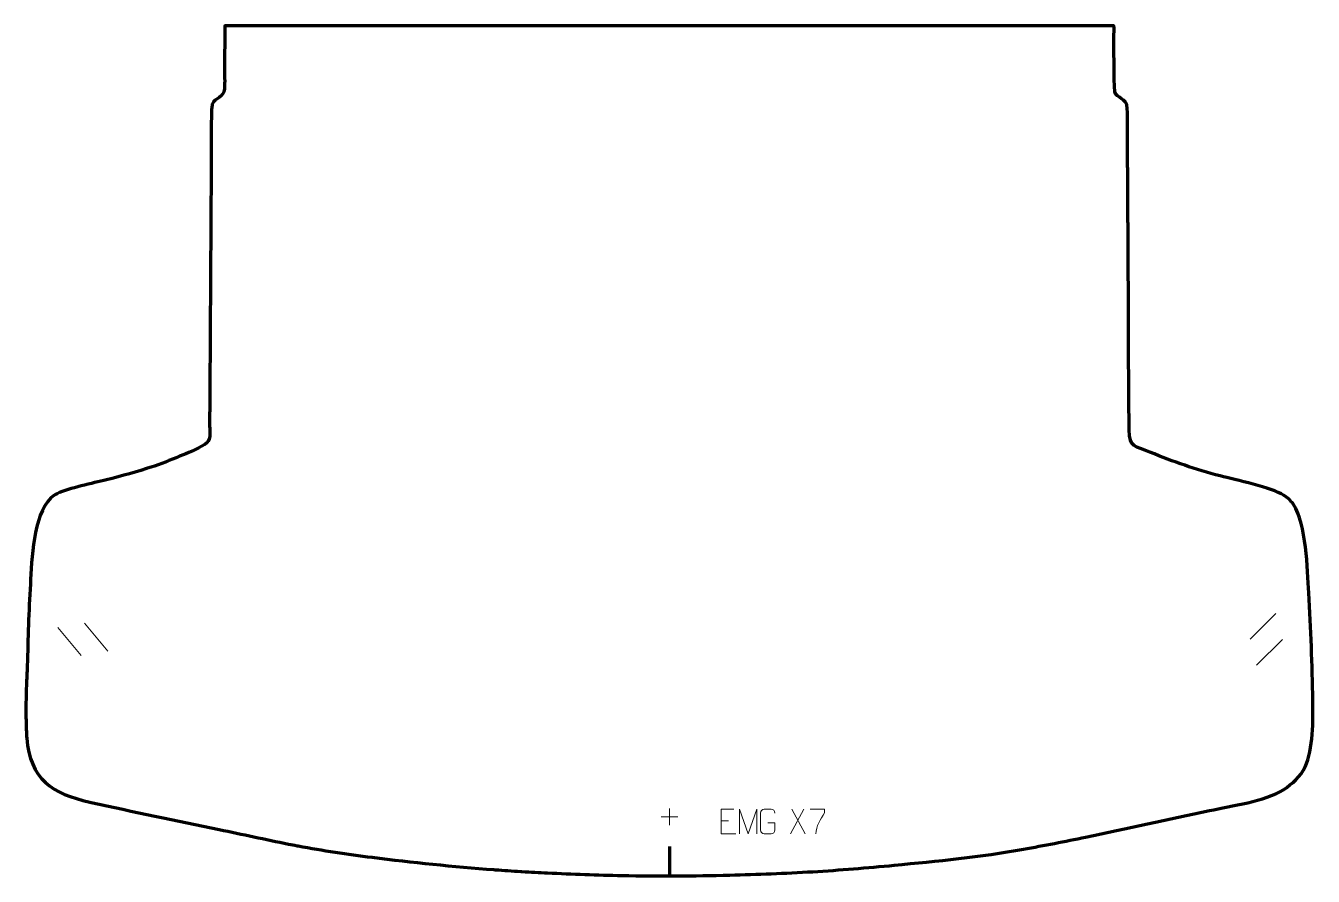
# Model space of a CAD drawing. Header units: millimetres. Extents: x 888 to 2207, y 41 to 911.
import ezdxf

# ---------------------------------------------------------------- set-up
doc = ezdxf.new("R2010")
doc.units = ezdxf.units.MM
doc.header["$MEASUREMENT"] = 0
doc.layers.add('layer 2', color=7, linetype='Continuous')
doc.layers.add('layer 3', color=7, linetype='Continuous')

msp = doc.modelspace()

# ---------------------------------------------------------------- linework, layer by layer
at = {"layer": 'layer 2', "color": 142, "lineweight": 9}
for points in [[(2142.2413, 283.2509), (2142.2413, 283.2509), (2168.6113, 309.6209), (2168.6113, 309.6209)], [(2142.2413, 283.2509), (2142.2413, 283.2509), (2168.6113, 309.6209), (2168.6113, 309.6209)], [(945.1518, 266.6244), (945.1518, 266.6244), (921.1804, 295.1924), (921.1804, 295.1924)], [(945.1518, 266.6244), (945.1518, 266.6244), (921.1804, 295.1924), (921.1804, 295.1924)], [(972.3906, 270.9186), (972.3906, 270.9186), (948.4192, 299.4866), (948.4192, 299.4866)], [(972.3906, 270.9186), (972.3906, 270.9186), (948.4192, 299.4866), (948.4192, 299.4866)], [(2148.8932, 256.49), (2148.8932, 256.49), (2175.2632, 282.86), (2175.2632, 282.86)], [(2148.8932, 256.49), (2148.8932, 256.49), (2175.2632, 282.86), (2175.2632, 282.86)], [(1547.558, 110.0173), (1547.558, 110.0173), (1547.558, 92.8366), (1547.558, 92.8366)], [(1685.1239, 109.0856), (1685.1239, 109.0856), (1671.3609, 84.1493), (1671.3609, 84.1493)], [(1672.8179, 109.0856), (1672.8179, 109.0856), (1686.5809, 84.0915), (1686.5809, 84.0915)], [(1538.9677, 101.4269), (1538.9677, 101.4269), (1556.1484, 101.4269), (1556.1484, 101.4269)], [(1600.6836, 97.2155), (1600.6836, 97.2155), (1607.8634, 97.2155), (1607.8634, 97.2155)]]:
    msp.add_open_spline(points, degree=3, dxfattribs=at)
for points, knots in [([(1613.5785, 109.1145), (1613.5785, 109.1145), (1600.6836, 109.1145), (1600.6836, 109.1145), (1600.6836, 109.1145), (1600.6836, 109.1145), (1600.6836, 84.1204), (1600.6836, 84.1204), (1600.6836, 84.1204), (1600.6836, 84.1204), (1615.5736, 84.1204), (1615.5736, 84.1204)], [0, 0, 0, 0, 0.25, 0.25, 0.25, 0.25, 0.5, 0.5, 0.5, 0.5, 1, 1, 1, 1]), ([(1619.3042, 84.1182), (1619.3042, 84.1182), (1619.3042, 109.1168), (1619.3042, 109.1168), (1619.3042, 109.1168), (1619.3042, 109.1168), (1628.2439, 84.1182), (1628.2439, 84.1182), (1628.2439, 84.1182), (1628.2439, 84.1182), (1637.018, 109.1162), (1637.018, 109.1162), (1637.018, 109.1162), (1637.018, 109.1162), (1637.018, 84.1182), (1637.018, 84.1182)], [0, 0, 0, 0, 0.2, 0.2, 0.2, 0.2, 0.4, 0.4, 0.4, 0.4, 0.6, 0.6, 0.6, 0.6, 1, 1, 1, 1]), ([(1648.4489, 95.124), (1648.4489, 95.124), (1655.6287, 95.124), (1655.6287, 95.124), (1655.6287, 95.124), (1655.6287, 95.124), (1655.6287, 87.9443), (1655.6287, 87.9443), (1655.6287, 87.9443), (1655.4888, 85.6171), (1653.8088, 84.1351), (1651.6576, 84.1243), (1651.6576, 84.1243), (1649.3219, 84.1247), (1646.9861, 84.1247), (1644.6508, 84.1243), (1644.6508, 84.1243), (1642.7229, 84.0187), (1640.7475, 85.9063), (1640.7586, 87.9269), (1640.7586, 87.9269), (1640.7591, 93.7063), (1640.7591, 99.4854), (1640.7586, 105.2641), (1640.7586, 105.2641), (1640.7629, 107.4057), (1642.5125, 109.1276), (1644.6683, 109.1143), (1644.6683, 109.1143), (1646.9978, 109.1143), (1649.3277, 109.1143), (1651.6576, 109.1143), (1651.6576, 109.1143), (1653.6074, 109.1497), (1655.602, 107.6557), (1655.6287, 105.2141)], [0, 0, 0, 0, 0.1, 0.1, 0.1, 0.1, 0.2, 0.2, 0.2, 0.2, 0.3, 0.3, 0.3, 0.3, 0.4, 0.4, 0.4, 0.4, 0.5, 0.5, 0.5, 0.5, 0.6, 0.6, 0.6, 0.6, 0.7, 0.7, 0.7, 0.7, 0.8, 0.8, 0.8, 0.8, 1, 1, 1, 1]), ([(1691.5833, 109.0881), (1691.5833, 109.0881), (1706.4235, 109.0881), (1706.4235, 109.0881), (1706.4235, 109.0881), (1706.4232, 107.8365), (1706.4232, 106.5849), (1706.4235, 105.333), (1706.4235, 105.333), (1702.4226, 99.3262), (1697.4994, 91.4798), (1697.4994, 84.089)], [0, 0, 0, 0, 0.25, 0.25, 0.25, 0.25, 0.5, 0.5, 0.5, 0.5, 1, 1, 1, 1])]:
    msp.add_open_spline(points, degree=3, knots=knots, dxfattribs=at)
at = {"layer": 'layer 2', "color": 142, "lineweight": 158}
msp.add_open_spline([(1547.5751, 71.1398), (1547.5751, 71.1398), (1547.5225, 40.9447), (1547.5225, 40.9447)], degree=3, dxfattribs=at)
at = {"layer": 'layer 3', "color": 242, "lineweight": 158}
msp.add_open_spline([(1157.55, 73.5606), (1133.7549, 78.3127), (1110.056, 83.5408), (1086.2927, 88.4498), (1086.2927, 88.4498), (1042.53, 97.4773), (998.7936, 106.6101), (955.145, 116.1766), (955.145, 116.1766), (955.145, 116.1766), (953.9222, 116.4459), (953.9222, 116.4459), (953.9222, 116.4459), (915.1934, 124.9797), (892.7987, 139.9738), (889.3626, 181.9642), (889.3626, 181.9642), (889.3626, 181.9642), (889.2382, 183.4838), (889.2382, 183.4838), (889.2382, 183.4838), (888.7619, 189.8464), (888.6401, 196.2211), (888.5335, 202.5981), (888.5335, 202.5981), (888.5335, 202.5981), (888.5128, 203.8586), (888.5128, 203.8586), (888.5128, 203.8586), (888.3083, 216.291), (888.6521, 228.6926), (889.2088, 241.1112), (889.2088, 241.1112), (889.4398, 246.1046), (889.664, 251.0906), (889.8299, 256.0869), (889.8299, 256.0869), (890.7154, 283.9244), (891.2534, 311.7081), (893.0164, 339.5148), (893.0164, 339.5148), (894.6431, 364.8535), (895.3431, 409.1504), (914.1297, 427.7702), (914.1297, 427.7702), (916.2295, 429.6849), (917.9969, 430.811), (920.5258, 432.072), (920.5258, 432.072), (933.2867, 438.0065), (956.6239, 442.662), (970.9996, 446.2703), (970.9996, 446.2703), (986.8199, 450.2996), (1002.4146, 454.4875), (1017.9275, 459.6073), (1017.9275, 459.6073), (1017.9275, 459.6073), (1020.3042, 460.4012), (1020.3042, 460.4012), (1020.3042, 460.4012), (1030.1939, 463.756), (1039.8239, 467.9666), (1049.496, 471.9009), (1049.496, 471.9009), (1056.0791, 474.5458), (1068.6203, 479.5811), (1073.8613, 484.0049), (1073.8613, 484.0049), (1078.2747, 488.5111), (1076.6291, 497.576), (1076.5751, 503.6722), (1076.5751, 503.6722), (1076.5231, 509.5465), (1076.6849, 515.4357), (1076.7334, 521.312), (1076.7334, 521.312), (1076.8837, 546.3594), (1077.034, 571.4067), (1077.1843, 596.4541), (1077.1843, 596.4541), (1077.2845, 613.1523), (1077.3846, 629.8506), (1077.4848, 646.5488), (1077.4848, 646.5488), (1077.6852, 679.9453), (1077.8855, 713.3418), (1078.086, 746.7383), (1078.086, 746.7383), (1078.1335, 754.6699), (1078.1811, 762.6016), (1078.2287, 770.5333), (1078.2287, 770.5333), (1078.2676, 778.831), (1077.8302, 827.1616), (1079.3598, 830.7932), (1079.3598, 830.7932), (1082.1782, 837.4846), (1091.1124, 837.2979), (1091.7809, 846.2702), (1091.7809, 846.2702), (1092.289, 853.0885), (1091.8606, 861.677), (1091.8936, 868.709), (1091.8936, 868.709), (1091.9952, 882.7839), (1092.0968, 896.859), (1092.1985, 910.9339), (1092.1985, 910.9339), (1092.1985, 910.9339), (1547.5183, 910.9339), (1547.5183, 910.9339), (1547.5183, 910.9339), (1547.5183, 910.9339), (2002.838, 910.9339), (2002.838, 910.9339), (2002.838, 910.9339), (2002.9021, 901.6582), (2002.5264, 847.9333), (2003.7705, 843.4584), (2003.7705, 843.4584), (2005.769, 836.2701), (2015.9135, 837.3346), (2016.443, 826.2573), (2016.443, 826.2573), (2016.9439, 815.7794), (2016.6625, 803.708), (2016.6999, 793.0743), (2016.6999, 793.0743), (2016.719, 787.6477), (2016.7389, 782.2215), (2016.7702, 776.795), (2016.7702, 776.795), (2016.8203, 768.446), (2016.8704, 760.0968), (2016.9205, 751.7477), (2016.9205, 751.7477), (2016.9706, 743.3986), (2017.0206, 735.0495), (2017.0707, 726.7003), (2017.0707, 726.7003), (2017.1209, 718.3512), (2017.171, 710.0021), (2017.2211, 701.653), (2017.2211, 701.653), (2017.2687, 693.7213), (2017.3162, 685.7896), (2017.3638, 677.858), (2017.3638, 677.858), (2017.7218, 617.7392), (2017.7137, 557.508), (2018.3917, 497.4062), (2018.3917, 497.4062), (2019.0199, 478.9622), (2023.9559, 480.8912), (2039.6972, 474.5562), (2039.6972, 474.5562), (2064.5947, 464.5418), (2085.5355, 456.8028), (2111.7053, 450.2546), (2111.7053, 450.2546), (2127.0061, 446.4261), (2164.6986, 438.1127), (2176.591, 430.6051), (2176.591, 430.6051), (2180.8505, 427.9162), (2183.6322, 425.1312), (2186.6267, 421.1088), (2186.6267, 421.1088), (2199.6899, 400.497), (2200.9564, 355.2996), (2202.3946, 330.6658), (2202.3946, 330.6658), (2204.6495, 293.8907), (2205.802, 257.059), (2206.5385, 220.2254), (2206.5385, 220.2254), (2206.908, 200.729), (2206.7361, 170.345), (2198.7211, 152.5903), (2198.7211, 152.5903), (2193.7122, 142.3409), (2185.6616, 135.4445), (2176.4069, 129.1078), (2176.4069, 129.1078), (2157.2792, 117.4981), (2123.1829, 112.5217), (2100.6917, 107.8203), (2100.6917, 107.8203), (2058.3524, 98.9703), (2016.1977, 89.2848), (1973.8191, 80.6095), (1973.8191, 80.6095), (1952.5921, 76.27), (1931.3396, 72.1222), (1910.0201, 68.2603), (1910.0201, 68.2603), (1866.2799, 60.3983), (1821.9698, 56.1243), (1777.762, 51.8806), (1777.762, 51.8806), (1749.9652, 49.2129), (1722.165, 46.9339), (1694.2898, 45.2559), (1694.2898, 45.2559), (1665.9746, 43.6041), (1637.6513, 42.4653), (1609.2961, 41.7958), (1609.2961, 41.7958), (1572.5991, 40.9526), (1535.9432, 40.6069), (1499.2399, 41.3162), (1499.2399, 41.3162), (1473.7436, 41.8289), (1448.2783, 42.7595), (1422.8094, 44.0396), (1422.8094, 44.0396), (1414.0513, 44.4822), (1405.2961, 44.9599), (1396.5413, 45.4636), (1396.5413, 45.4636), (1396.5413, 45.4636), (1395.2906, 45.5359), (1395.2906, 45.5359), (1395.2906, 45.5359), (1386.5405, 46.0441), (1377.794, 46.6125), (1369.0548, 47.2826), (1369.0548, 47.2826), (1369.0548, 47.2826), (1367.8056, 47.3783), (1367.8056, 47.3783), (1367.8056, 47.3783), (1326.5762, 50.6176), (1284.0323, 54.7736), (1243.0134, 59.9601), (1243.0134, 59.9601), (1217.7157, 63.1588), (1192.4956, 66.93), (1167.4347, 71.65), (1167.4347, 71.65), (1167.4347, 71.65), (1166.1958, 71.8833), (1166.1958, 71.8833), (1166.1958, 71.8833), (1163.3112, 72.4308), (1160.4305, 72.9916), (1157.55, 73.5606)], degree=3, knots=[0, 0, 0, 0, 0.015873016, 0.015873016, 0.015873016, 0.015873016, 0.031746032, 0.031746032, 0.031746032, 0.031746032, 0.047619048, 0.047619048, 0.047619048, 0.047619048, 0.063492063, 0.063492063, 0.063492063, 0.063492063, 0.079365079, 0.079365079, 0.079365079, 0.079365079, 0.095238095, 0.095238095, 0.095238095, 0.095238095, 0.111111111, 0.111111111, 0.111111111, 0.111111111, 0.126984127, 0.126984127, 0.126984127, 0.126984127, 0.142857143, 0.142857143, 0.142857143, 0.142857143, 0.158730159, 0.158730159, 0.158730159, 0.158730159, 0.174603175, 0.174603175, 0.174603175, 0.174603175, 0.19047619, 0.19047619, 0.19047619, 0.19047619, 0.206349206, 0.206349206, 0.206349206, 0.206349206, 0.222222222, 0.222222222, 0.222222222, 0.222222222, 0.238095238, 0.238095238, 0.238095238, 0.238095238, 0.253968254, 0.253968254, 0.253968254, 0.253968254, 0.26984127, 0.26984127, 0.26984127, 0.26984127, 0.285714286, 0.285714286, 0.285714286, 0.285714286, 0.301587302, 0.301587302, 0.301587302, 0.301587302, 0.317460317, 0.317460317, 0.317460317, 0.317460317, 0.333333333, 0.333333333, 0.333333333, 0.333333333, 0.349206349, 0.349206349, 0.349206349, 0.349206349, 0.365079365, 0.365079365, 0.365079365, 0.365079365, 0.380952381, 0.380952381, 0.380952381, 0.380952381, 0.396825397, 0.396825397, 0.396825397, 0.396825397, 0.412698413, 0.412698413, 0.412698413, 0.412698413, 0.428571429, 0.428571429, 0.428571429, 0.428571429, 0.444444444, 0.444444444, 0.444444444, 0.444444444, 0.46031746, 0.46031746, 0.46031746, 0.46031746, 0.476190476, 0.476190476, 0.476190476, 0.476190476, 0.492063492, 0.492063492, 0.492063492, 0.492063492, 0.507936508, 0.507936508, 0.507936508, 0.507936508, 0.523809524, 0.523809524, 0.523809524, 0.523809524, 0.53968254, 0.53968254, 0.53968254, 0.53968254, 0.555555556, 0.555555556, 0.555555556, 0.555555556, 0.571428571, 0.571428571, 0.571428571, 0.571428571, 0.587301587, 0.587301587, 0.587301587, 0.587301587, 0.603174603, 0.603174603, 0.603174603, 0.603174603, 0.619047619, 0.619047619, 0.619047619, 0.619047619, 0.634920635, 0.634920635, 0.634920635, 0.634920635, 0.650793651, 0.650793651, 0.650793651, 0.650793651, 0.666666667, 0.666666667, 0.666666667, 0.666666667, 0.682539683, 0.682539683, 0.682539683, 0.682539683, 0.698412698, 0.698412698, 0.698412698, 0.698412698, 0.714285714, 0.714285714, 0.714285714, 0.714285714, 0.73015873, 0.73015873, 0.73015873, 0.73015873, 0.746031746, 0.746031746, 0.746031746, 0.746031746, 0.761904762, 0.761904762, 0.761904762, 0.761904762, 0.777777778, 0.777777778, 0.777777778, 0.777777778, 0.793650794, 0.793650794, 0.793650794, 0.793650794, 0.80952381, 0.80952381, 0.80952381, 0.80952381, 0.825396825, 0.825396825, 0.825396825, 0.825396825, 0.841269841, 0.841269841, 0.841269841, 0.841269841, 0.857142857, 0.857142857, 0.857142857, 0.857142857, 0.873015873, 0.873015873, 0.873015873, 0.873015873, 0.888888889, 0.888888889, 0.888888889, 0.888888889, 0.904761905, 0.904761905, 0.904761905, 0.904761905, 0.920634921, 0.920634921, 0.920634921, 0.920634921, 0.936507937, 0.936507937, 0.936507937, 0.936507937, 0.952380952, 0.952380952, 0.952380952, 0.952380952, 0.968253968, 0.968253968, 0.968253968, 0.968253968, 1, 1, 1, 1], dxfattribs=at)

doc.saveas('drawing.dxf')
